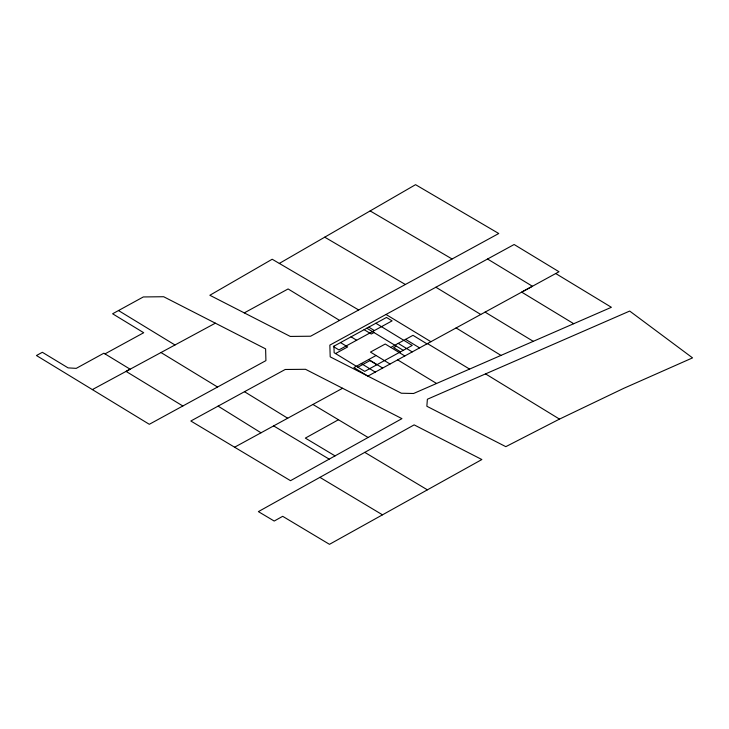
<?xml version="1.0" encoding="UTF-8"?>
<svg xmlns="http://www.w3.org/2000/svg" width="729" height="729" viewBox="0 0 729 729"><rect width="100%" height="100%" fill="white"/><g stroke="black" fill="none" stroke-linecap="round" stroke-linejoin="round"><path stroke-width="1.09" d="M279.325 263.424L415.557 184.674L498.754 233.508L310.618 336.215L290.279 336.433L209.852 295.263L272.19 259.242L358.686 309.971M329.189 459.142L290.516 480.684L190.834 421.007L285.194 369.485L305.524 369.302L401.943 418.637L329.189 459.142L273.621 425.9M319.903 477.358L414.145 424.879L481.869 459.534L329.481 544.326L282.688 516.314L274.204 521.044L258.385 511.621L319.903 477.358L382.47 514.811M338.456 419.731L305.351 438.111L335.048 455.889M182.842 405.998L126.071 371.398L130.136 369.202L103.873 353.201L76.235 368.364L68.089 367.881L42.355 352.289L36.45 355.524L149.308 424.296L265.921 360.618L265.611 348.881L163.66 296.73L143.321 296.949L112.612 313.78L143.704 332.725L104.985 353.884M244.27 312.887L288.101 288.948L339.586 320.396M335.522 353.556L347.651 346.931L340.498 342.566M373.977 332.542L371.28 334.019L364.126 329.654M376.055 355.497L353.902 367.598L367.881 376.128L559.006 271.744L514.136 244.507L329.845 345.118L330.201 356.855L401.378 393.232L413.571 393.496L611.385 307.292L555.726 273.53M390.826 347.423L412.978 335.322L426.957 343.842M357.893 367.197L370.022 360.573L376.866 364.755M396.403 346.157L393.651 347.66L400.494 351.843M234.601 447.214L342.575 388.265M92.364 389.596L215.347 323.175M559.498 419.102L505.826 446.658L426.857 406.263L427.376 399.246L629.692 311.064L692.55 357.875L623.623 388.384L559.498 419.102L485.55 373.886M370.15 210.927L452.08 258.986M324.733 237.171L405.37 284.492M312.914 404.458L368.099 437.482M364.782 452.372L427.349 489.815M487.555 259.023L532.434 286.26L521.672 292.129L573.723 323.712M485.067 312.103L533.273 341.336M435.887 287.235L480.748 314.463M386.015 314.463L430.894 341.701M427.458 343.569L469.585 369.084M366.805 328.187L403.265 350.321M397.633 359.853L436.58 383.472M405.597 339.349L419.576 347.879M375.845 323.248L412.213 345.437L364.737 371.38L334.137 352.718L333.946 346.147M398.216 343.386L412.195 351.916M368.783 327.139L374.369 330.556M404.805 355.952L385.24 344.015L370.469 352.08L390.033 364.017M351.059 336.825L356.645 340.233M368.674 359.525L382.652 368.054M361.292 363.561L375.271 372.091M118.508 310.545L174.978 344.981M160.981 352.535L217.561 387.026M456.099 327.922L500.987 355.406M244.488 391.71L287.7 418.227M218.089 406.126L261.009 432.798M386.498 317.452L333.335 346.512L338.921 349.92L392.093 320.869L386.498 317.452"/></g></svg>
